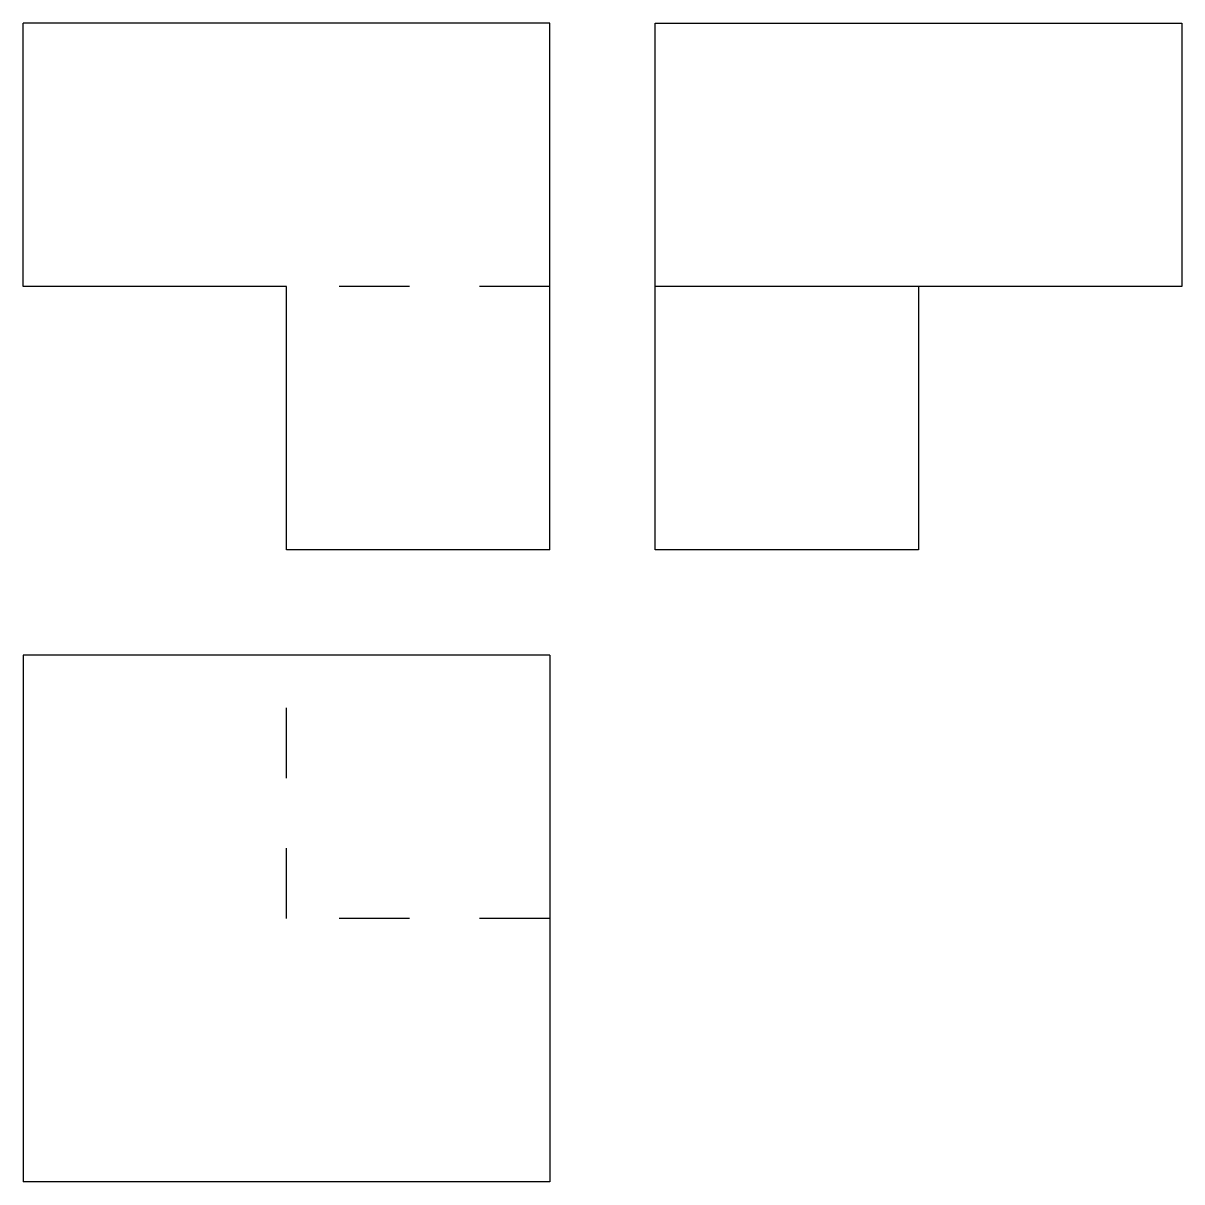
# Model space of a CAD drawing. Extents: x 0 to 1.65, y 0 to 1.65.
import ezdxf

# ---------------------------------------------------------------- set-up
doc = ezdxf.new("R2010")
doc.units = 0
doc.linetypes.add('HIDDEN', pattern=[0.037501, 0.025013, -0.012488])
for name, color, linetype in [('FRONT', 7, 'CONTINUOUS'), ('FRONT_HID', 7, 'HIDDEN'), ('LEFT', 7, 'CONTINUOUS'), ('LEFT_HID', 7, 'HIDDEN'), ('TOP', 7, 'CONTINUOUS'), ('TOP_HID', 7, 'HIDDEN')]:
    doc.layers.add(name, color=color, linetype=linetype)

msp = doc.modelspace()

# ---------------------------------------------------------------- linework, layer by layer
at = {"layer": 'FRONT'}
for p, q in [((0, 1.275), (0, 1.65)), ((0.375, 1.65), (0, 1.65)), ((0.75, 1.65), (0.375, 1.65)), ((0.75, 1.275), (0.75, 1.65)), ((0.375, 1.275), (0, 1.275)), ((0.375, 0.9), (0.375, 1.275)), ((0.75, 0.9), (0.75, 1.275)), ((0.75, 0.9), (0.375, 0.9))]:
    msp.add_line(p, q, dxfattribs=at)
at = {"layer": 'FRONT_HID', "linetype": 'HIDDEN'}
msp.add_line((0.75, 1.275), (0.375, 1.275), dxfattribs=at)
msp.add_line((0.75, 1.275), (0.375, 1.275), dxfattribs=at)
at = {"layer": 'LEFT'}
for p, q in [((0.9, 1.275), (0.9, 1.65)), ((0.9, 1.65), (1.65, 1.65)), ((1.65, 1.65), (1.65, 1.275)), ((1.65, 1.275), (0.9, 1.275)), ((0.9, 0.9), (0.9, 1.275)), ((1.275, 1.275), (1.275, 0.9)), ((1.275, 0.9), (0.9, 0.9))]:
    msp.add_line(p, q, dxfattribs=at)
at = {"layer": 'LEFT_HID', "linetype": 'HIDDEN'}
for p, q in [((0.9, 1.65), (1.275, 1.65)), ((0.9, 1.65), (1.275, 1.65)), ((1.275, 1.65), (1.65, 1.65)), ((1.275, 1.65), (1.65, 1.65)), ((1.275, 1.275), (0.9, 1.275)), ((1.65, 1.275), (1.275, 1.275)), ((1.65, 1.275), (1.275, 1.275))]:
    msp.add_line(p, q, dxfattribs=at)
at = {"layer": 'TOP'}
for p, q in [((0.375, 0.75), (0, 0.75)), ((0, 0.75), (0, 0)), ((0.75, 0.75), (0.375, 0.75)), ((0.75, 0.75), (0.75, 0.375)), ((0.75, 0.375), (0.75, 0)), ((0.375, 0), (0, 0)), ((0.75, 0), (0.375, 0))]:
    msp.add_line(p, q, dxfattribs=at)
at = {"layer": 'TOP_HID', "linetype": 'HIDDEN'}
for p, q in [((0.375, 0.375), (0.375, 0.75)), ((0.375, 0.375), (0.375, 0.75)), ((0.75, 0.375), (0.375, 0.375)), ((0.75, 0.375), (0.375, 0.375))]:
    msp.add_line(p, q, dxfattribs=at)

doc.saveas('drawing.dxf')
